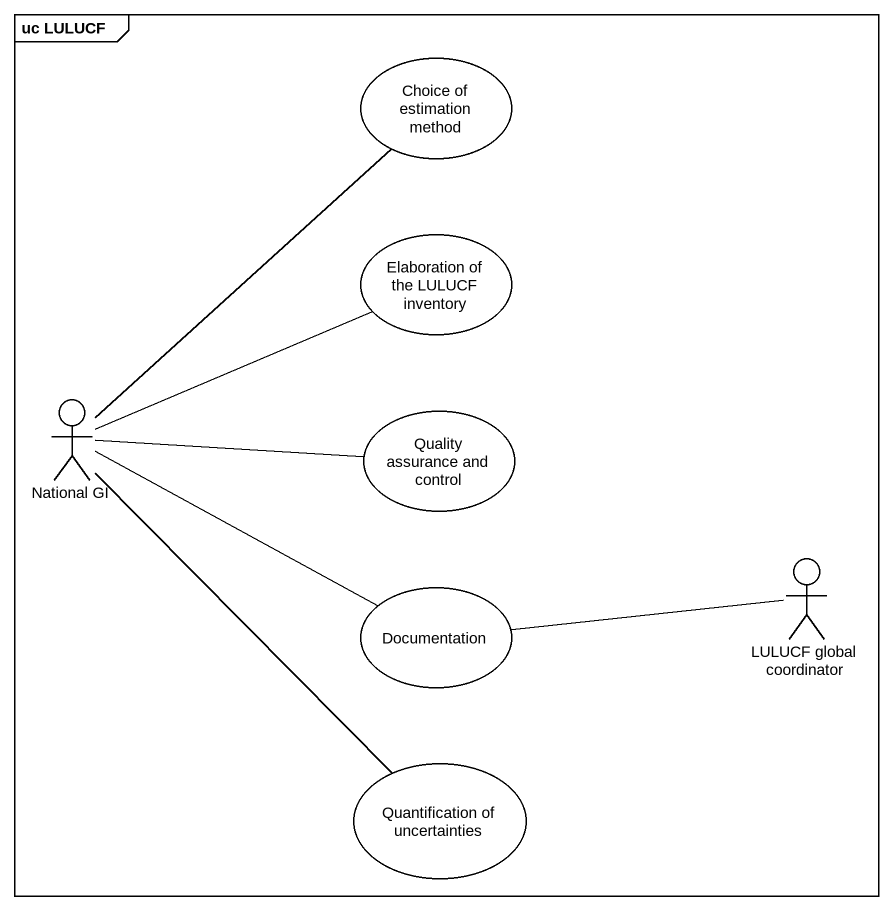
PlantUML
@startuml
mainframe uc LULUCF
usecase "Choice of estimation method" as Choice_of_estimation_method
usecase "Elaboration of the LULUCF inventory" as Elaboration_of_the_LULUCF
actor "National GI" as National_GI
usecase "Quality assurance and control" as Quality_assurance_and
usecase Documentation
actor "LULUCF global coordinator" as LULUCF_global_coordinator
usecase "Quantification of uncertainties" as Quantification_of
National_GI -up- Choice_of_estimation_method
National_GI -right- Elaboration_of_the_LULUCF
National_GI -right- Quality_assurance_and
National_GI -right- Documentation
National_GI -- Quantification_of
LULUCF_global_coordinator -left- Documentation
@enduml
